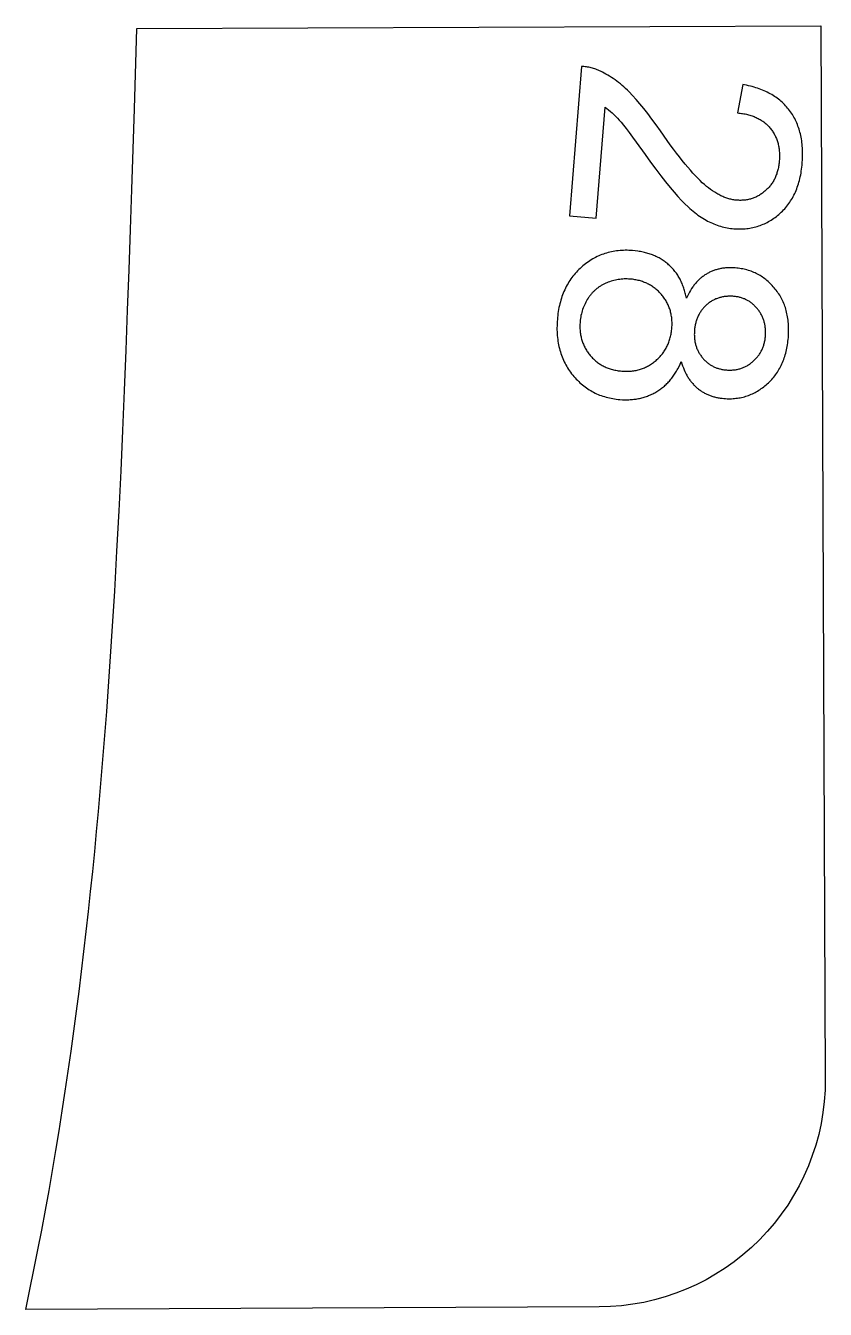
# Model space of a CAD drawing. Extents: x -16189 to 5251, y 3521 to 4024.
# Drawn here: x -4254.9 to -4078.8, y 3732.3 to 4015.1 of the extents above; entities that cross this region are included whole.
import ezdxf

# ---------------------------------------------------------------- set-up
doc = ezdxf.new("R2010")
doc.units = 0
doc.layers.add('LAYER_03', color=7, linetype='CONTINUOUS')

msp = doc.modelspace()

# ---------------------------------------------------------------- linework, layer by layer
at = {"layer": 'LAYER_03'}
for p, q in [((-4127.15, 3958.36), (-4127.31, 3958.29)), ((-4126.99, 3958.43), (-4127.15, 3958.36)), ((-4126.68, 3958.55), (-4126.99, 3958.43)), ((-4126.36, 3958.67), (-4126.68, 3958.55)), ((-4126.04, 3958.77), (-4126.36, 3958.67)), ((-4125.72, 3958.87), (-4126.04, 3958.77)), ((-4125.4, 3958.96), (-4125.72, 3958.87)), ((-4125.08, 3959.03), (-4125.4, 3958.96)), ((-4124.75, 3959.1), (-4125.08, 3959.03)), ((-4124.43, 3959.16), (-4124.75, 3959.1)), ((-4124.11, 3959.2), (-4124.43, 3959.16)), ((-4123.79, 3959.24), (-4124.11, 3959.2)), ((-4123.46, 3959.27), (-4123.79, 3959.24)), ((-4123.14, 3959.29), (-4123.46, 3959.27)), ((-4122.81, 3959.3), (-4123.14, 3959.29)), ((-4122.49, 3959.29), (-4122.81, 3959.3)), ((-4122.16, 3959.28), (-4122.49, 3959.29)), ((-4121.83, 3959.26), (-4122.16, 3959.28)), ((-4121.57, 3959.24), (-4121.83, 3959.26)), ((-4121.3, 3959.21), (-4121.57, 3959.24)), ((-4121.04, 3959.17), (-4121.3, 3959.21)), ((-4120.79, 3959.13), (-4121.04, 3959.17)), ((-4120.54, 3959.09), (-4120.79, 3959.13)), ((-4120.29, 3959.04), (-4120.54, 3959.09)), ((-4120.04, 3958.98), (-4120.29, 3959.04)), ((-4119.8, 3958.92), (-4120.04, 3958.98)), ((-4119.56, 3958.85), (-4119.8, 3958.92)), ((-4119.32, 3958.78), (-4119.56, 3958.85)), ((-4119.09, 3958.7), (-4119.32, 3958.78)), ((-4118.85, 3958.62), (-4119.09, 3958.7)), ((-4118.63, 3958.53), (-4118.85, 3958.62)), ((-4118.4, 3958.44), (-4118.63, 3958.53)), ((-4118.18, 3958.34), (-4118.4, 3958.44)), ((-4117.97, 3958.24), (-4118.18, 3958.34)), ((-4130.68, 3955.61), (-4130.78, 3955.47)), ((-4130.57, 3955.74), (-4130.68, 3955.61)), ((-4130.47, 3955.87), (-4130.57, 3955.74)), ((-4130.36, 3956), (-4130.47, 3955.87)), ((-4130.25, 3956.13), (-4130.36, 3956)), ((-4130.13, 3956.26), (-4130.25, 3956.13)), ((-4130.02, 3956.38), (-4130.13, 3956.26)), ((-4129.9, 3956.5), (-4130.02, 3956.38)), ((-4129.78, 3956.61), (-4129.9, 3956.5)), ((-4129.66, 3956.73), (-4129.78, 3956.61)), ((-4129.54, 3956.84), (-4129.66, 3956.73)), ((-4129.41, 3956.95), (-4129.54, 3956.84)), ((-4129.29, 3957.06), (-4129.41, 3956.95)), ((-4129.16, 3957.16), (-4129.29, 3957.06)), ((-4129.03, 3957.26), (-4129.16, 3957.16)), ((-4128.9, 3957.36), (-4129.03, 3957.26)), ((-4128.76, 3957.46), (-4128.9, 3957.36)), ((-4128.63, 3957.55), (-4128.76, 3957.46)), ((-4128.49, 3957.65), (-4128.63, 3957.55)), ((-4128.35, 3957.74), (-4128.49, 3957.65)), ((-4128.2, 3957.82), (-4128.35, 3957.74)), ((-4128.06, 3957.91), (-4128.2, 3957.82)), ((-4127.91, 3957.99), (-4128.06, 3957.91)), ((-4127.77, 3958.07), (-4127.91, 3957.99)), ((-4127.61, 3958.14), (-4127.77, 3958.07)), ((-4127.46, 3958.22), (-4127.61, 3958.14)), ((-4127.31, 3958.29), (-4127.46, 3958.22)), ((-4117.75, 3958.13), (-4117.97, 3958.24)), ((-4117.54, 3958.01), (-4117.75, 3958.13)), ((-4117.33, 3957.89), (-4117.54, 3958.01)), ((-4117.13, 3957.77), (-4117.33, 3957.89)), ((-4116.93, 3957.64), (-4117.13, 3957.77)), ((-4116.73, 3957.5), (-4116.93, 3957.64)), ((-4116.53, 3957.36), (-4116.73, 3957.5)), ((-4116.34, 3957.22), (-4116.53, 3957.36)), ((-4116.15, 3957.06), (-4116.34, 3957.22)), ((-4115.97, 3956.91), (-4116.15, 3957.06)), ((-4115.79, 3956.75), (-4115.97, 3956.91)), ((-4115.61, 3956.58), (-4115.79, 3956.75)), ((-4115.43, 3956.4), (-4115.61, 3956.58)), ((-4115.26, 3956.23), (-4115.43, 3956.4)), ((-4115.09, 3956.04), (-4115.26, 3956.23)), ((-4114.92, 3955.85), (-4115.09, 3956.04)), ((-4114.76, 3955.66), (-4114.92, 3955.85)), ((-4114.61, 3955.47), (-4114.76, 3955.66)), ((-4132.17, 3952.9), (-4132.29, 3952.58)), ((-4132.05, 3953.22), (-4132.17, 3952.9)), ((-4131.91, 3953.53), (-4132.05, 3953.22)), ((-4131.76, 3953.84), (-4131.91, 3953.53)), ((-4131.61, 3954.15), (-4131.76, 3953.84)), ((-4131.44, 3954.45), (-4131.61, 3954.15)), ((-4131.26, 3954.75), (-4131.44, 3954.45)), ((-4131.08, 3955.04), (-4131.26, 3954.75)), ((-4130.98, 3955.19), (-4131.08, 3955.04)), ((-4130.88, 3955.33), (-4130.98, 3955.19)), ((-4130.78, 3955.47), (-4130.88, 3955.33)), ((-4114.46, 3955.27), (-4114.61, 3955.47)), ((-4114.31, 3955.07), (-4114.46, 3955.27)), ((-4114.18, 3954.87), (-4114.31, 3955.07)), ((-4114.04, 3954.66), (-4114.18, 3954.87)), ((-4113.92, 3954.45), (-4114.04, 3954.66)), ((-4113.8, 3954.24), (-4113.92, 3954.45)), ((-4113.68, 3954.03), (-4113.8, 3954.24)), ((-4113.57, 3953.82), (-4113.68, 3954.03)), ((-4113.47, 3953.6), (-4113.57, 3953.82)), ((-4113.37, 3953.38), (-4113.47, 3953.6)), ((-4113.28, 3953.16), (-4113.37, 3953.38)), ((-4113.2, 3952.93), (-4113.28, 3953.16)), ((-4113.12, 3952.71), (-4113.2, 3952.93)), ((-4113.04, 3952.48), (-4113.12, 3952.71)), ((-4105.78, 3952.8), (-4105.91, 3952.65)), ((-4105.65, 3952.94), (-4105.78, 3952.8)), ((-4105.52, 3953.09), (-4105.65, 3952.94)), ((-4105.38, 3953.23), (-4105.52, 3953.09)), ((-4105.24, 3953.37), (-4105.38, 3953.23)), ((-4105.1, 3953.5), (-4105.24, 3953.37)), ((-4104.95, 3953.64), (-4105.1, 3953.5)), ((-4104.79, 3953.77), (-4104.95, 3953.64)), ((-4104.64, 3953.89), (-4104.79, 3953.77)), ((-4104.48, 3954.01), (-4104.64, 3953.89)), ((-4104.32, 3954.12), (-4104.48, 3954.01)), ((-4104.16, 3954.23), (-4104.32, 3954.12)), ((-4104, 3954.34), (-4104.16, 3954.23)), ((-4103.83, 3954.44), (-4104, 3954.34)), ((-4103.67, 3954.54), (-4103.83, 3954.44)), ((-4103.5, 3954.63), (-4103.67, 3954.54)), ((-4103.32, 3954.72), (-4103.5, 3954.63)), ((-4103.15, 3954.8), (-4103.32, 3954.72)), ((-4102.97, 3954.88), (-4103.15, 3954.8)), ((-4102.79, 3954.95), (-4102.97, 3954.88)), ((-4102.61, 3955.02), (-4102.79, 3954.95)), ((-4102.43, 3955.08), (-4102.61, 3955.02)), ((-4102.25, 3955.14), (-4102.43, 3955.08)), ((-4102.06, 3955.19), (-4102.25, 3955.14)), ((-4101.87, 3955.24), (-4102.06, 3955.19)), ((-4101.68, 3955.29), (-4101.87, 3955.24)), ((-4101.48, 3955.33), (-4101.68, 3955.29)), ((-4101.29, 3955.37), (-4101.48, 3955.33)), ((-4101.09, 3955.4), (-4101.29, 3955.37)), ((-4100.89, 3955.42), (-4101.09, 3955.4)), ((-4100.69, 3955.44), (-4100.89, 3955.42)), ((-4100.48, 3955.46), (-4100.69, 3955.44)), ((-4100.28, 3955.47), (-4100.48, 3955.46)), ((-4100.07, 3955.48), (-4100.28, 3955.47)), ((-4099.86, 3955.49), (-4100.07, 3955.48)), ((-4099.64, 3955.48), (-4099.86, 3955.49)), ((-4099.43, 3955.48), (-4099.64, 3955.48)), ((-4099.21, 3955.47), (-4099.43, 3955.48)), ((-4098.99, 3955.45), (-4099.21, 3955.47)), ((-4098.8, 3955.43), (-4098.99, 3955.45)), ((-4098.6, 3955.41), (-4098.8, 3955.43)), ((-4098.41, 3955.39), (-4098.6, 3955.41)), ((-4098.22, 3955.35), (-4098.41, 3955.39)), ((-4098.04, 3955.32), (-4098.22, 3955.35)), ((-4097.85, 3955.28), (-4098.04, 3955.32)), ((-4097.67, 3955.24), (-4097.85, 3955.28)), ((-4097.49, 3955.19), (-4097.67, 3955.24)), ((-4097.32, 3955.13), (-4097.49, 3955.19)), ((-4097.14, 3955.08), (-4097.32, 3955.13)), ((-4096.97, 3955.02), (-4097.14, 3955.08)), ((-4096.8, 3954.95), (-4096.97, 3955.02)), ((-4096.63, 3954.88), (-4096.8, 3954.95)), ((-4096.46, 3954.8), (-4096.63, 3954.88)), ((-4096.29, 3954.73), (-4096.46, 3954.8)), ((-4096.13, 3954.64), (-4096.29, 3954.73)), ((-4095.97, 3954.55), (-4096.13, 3954.64)), ((-4095.81, 3954.46), (-4095.97, 3954.55)), ((-4095.65, 3954.37), (-4095.81, 3954.46)), ((-4095.5, 3954.26), (-4095.65, 3954.37)), ((-4095.35, 3954.16), (-4095.5, 3954.26)), ((-4095.2, 3954.05), (-4095.35, 3954.16)), ((-4095.05, 3953.94), (-4095.2, 3954.05)), ((-4094.9, 3953.82), (-4095.05, 3953.94)), ((-4094.76, 3953.69), (-4094.9, 3953.82)), ((-4094.62, 3953.57), (-4094.76, 3953.69)), ((-4094.48, 3953.44), (-4094.62, 3953.57)), ((-4094.34, 3953.3), (-4094.48, 3953.44)), ((-4094.2, 3953.16), (-4094.34, 3953.3)), ((-4094.07, 3953.02), (-4094.2, 3953.16)), ((-4093.94, 3952.87), (-4094.07, 3953.02)), ((-4093.81, 3952.71), (-4093.94, 3952.87)), ((-4093.68, 3952.56), (-4093.81, 3952.71)), ((-4132.84, 3949.88), (-4132.86, 3949.61)), ((-4132.81, 3950.23), (-4132.84, 3949.88)), ((-4132.76, 3950.58), (-4132.81, 3950.23)), ((-4132.71, 3950.92), (-4132.76, 3950.58)), ((-4132.65, 3951.26), (-4132.71, 3950.92)), ((-4132.57, 3951.6), (-4132.65, 3951.26)), ((-4132.49, 3951.93), (-4132.57, 3951.6)), ((-4132.39, 3952.26), (-4132.49, 3951.93)), ((-4132.29, 3952.58), (-4132.39, 3952.26)), ((-4112.97, 3952.24), (-4113.04, 3952.48)), ((-4112.91, 3952.01), (-4112.97, 3952.24)), ((-4112.85, 3951.77), (-4112.91, 3952.01)), ((-4112.8, 3951.53), (-4112.85, 3951.77)), ((-4112.76, 3951.29), (-4112.8, 3951.53)), ((-4112.72, 3951.05), (-4112.76, 3951.29)), ((-4112.68, 3950.8), (-4112.72, 3951.05)), ((-4112.66, 3950.55), (-4112.68, 3950.8)), ((-4112.63, 3950.3), (-4112.66, 3950.55)), ((-4112.62, 3950.05), (-4112.63, 3950.3)), ((-4112.61, 3949.79), (-4112.62, 3950.05)), ((-4107.27, 3950.03), (-4107.33, 3949.83)), ((-4107.21, 3950.22), (-4107.27, 3950.03)), ((-4107.14, 3950.42), (-4107.21, 3950.22)), ((-4107.07, 3950.6), (-4107.14, 3950.42)), ((-4107, 3950.79), (-4107.07, 3950.6)), ((-4106.92, 3950.98), (-4107, 3950.79)), ((-4106.84, 3951.16), (-4106.92, 3950.98)), ((-4106.75, 3951.33), (-4106.84, 3951.16)), ((-4106.66, 3951.51), (-4106.75, 3951.33)), ((-4106.56, 3951.68), (-4106.66, 3951.51)), ((-4106.47, 3951.85), (-4106.56, 3951.68)), ((-4106.36, 3952.01), (-4106.47, 3951.85)), ((-4106.25, 3952.18), (-4106.36, 3952.01)), ((-4106.14, 3952.34), (-4106.25, 3952.18)), ((-4106.03, 3952.49), (-4106.14, 3952.34)), ((-4105.91, 3952.65), (-4106.03, 3952.49)), ((-4093.56, 3952.4), (-4093.68, 3952.56)), ((-4093.44, 3952.24), (-4093.56, 3952.4)), ((-4093.33, 3952.07), (-4093.44, 3952.24)), ((-4093.22, 3951.91), (-4093.33, 3952.07)), ((-4093.12, 3951.74), (-4093.22, 3951.91)), ((-4093.02, 3951.58), (-4093.12, 3951.74)), ((-4092.92, 3951.4), (-4093.02, 3951.58)), ((-4092.83, 3951.23), (-4092.92, 3951.4)), ((-4092.75, 3951.06), (-4092.83, 3951.23)), ((-4092.67, 3950.88), (-4092.75, 3951.06)), ((-4092.59, 3950.7), (-4092.67, 3950.88)), ((-4092.52, 3950.52), (-4092.59, 3950.7)), ((-4092.45, 3950.34), (-4092.52, 3950.52)), ((-4092.39, 3950.16), (-4092.45, 3950.34)), ((-4092.33, 3949.97), (-4092.39, 3950.16)), ((-4092.28, 3949.78), (-4092.33, 3949.97)), ((-4132.87, 3949.34), (-4132.88, 3949.07)), ((-4132.88, 3949.07), (-4132.88, 3948.81)), ((-4132.88, 3948.81), (-4132.88, 3948.55)), ((-4132.88, 3948.55), (-4132.87, 3948.29)), ((-4132.86, 3949.61), (-4132.87, 3949.34)), ((-4132.87, 3948.29), (-4132.85, 3948.03)), ((-4132.85, 3948.03), (-4132.83, 3947.77)), ((-4132.83, 3947.77), (-4132.8, 3947.52)), ((-4132.8, 3947.52), (-4132.77, 3947.27)), ((-4132.77, 3947.27), (-4132.73, 3947.02)), ((-4112.87, 3946.88), (-4112.82, 3947.14)), ((-4112.82, 3947.14), (-4112.77, 3947.4)), ((-4112.77, 3947.4), (-4112.73, 3947.66)), ((-4112.73, 3947.66), (-4112.7, 3947.93)), ((-4112.7, 3947.93), (-4112.67, 3948.2)), ((-4112.67, 3948.2), (-4112.64, 3948.47)), ((-4112.64, 3948.47), (-4112.62, 3948.74)), ((-4112.62, 3948.74), (-4112.61, 3949.01)), ((-4112.6, 3949.53), (-4112.61, 3949.79)), ((-4112.61, 3949.01), (-4112.6, 3949.27)), ((-4112.6, 3949.27), (-4112.6, 3949.53)), ((-4107.69, 3947.25), (-4107.7, 3947.04)), ((-4107.7, 3947.04), (-4107.69, 3946.83)), ((-4107.68, 3947.69), (-4107.69, 3947.47)), ((-4107.69, 3947.47), (-4107.69, 3947.25)), ((-4107.66, 3947.91), (-4107.68, 3947.69)), ((-4107.64, 3948.13), (-4107.66, 3947.91)), ((-4107.62, 3948.35), (-4107.64, 3948.13)), ((-4107.59, 3948.57), (-4107.62, 3948.35)), ((-4107.56, 3948.79), (-4107.59, 3948.57)), ((-4107.52, 3949), (-4107.56, 3948.79)), ((-4107.48, 3949.21), (-4107.52, 3949)), ((-4107.43, 3949.42), (-4107.48, 3949.21)), ((-4107.38, 3949.63), (-4107.43, 3949.42)), ((-4107.33, 3949.83), (-4107.38, 3949.63)), ((-4092.23, 3949.59), (-4092.28, 3949.78)), ((-4092.19, 3949.4), (-4092.23, 3949.59)), ((-4092.15, 3949.21), (-4092.19, 3949.4)), ((-4092.11, 3949.01), (-4092.15, 3949.21)), ((-4092.08, 3948.81), (-4092.11, 3949.01)), ((-4092.06, 3948.61), (-4092.08, 3948.81)), ((-4092.03, 3948.41), (-4092.06, 3948.61)), ((-4092.02, 3948.21), (-4092.03, 3948.41)), ((-4092.01, 3948), (-4092.02, 3948.21)), ((-4092, 3947.79), (-4092.01, 3948)), ((-4092.01, 3946.94), (-4092, 3947.16)), ((-4091.99, 3947.58), (-4092, 3947.79)), ((-4092, 3947.37), (-4091.99, 3947.58)), ((-4092, 3947.16), (-4092, 3947.37)), ((-4132.73, 3947.02), (-4132.69, 3946.78)), ((-4132.69, 3946.78), (-4132.64, 3946.54)), ((-4132.64, 3946.54), (-4132.58, 3946.3)), ((-4132.58, 3946.3), (-4132.52, 3946.06)), ((-4132.52, 3946.06), (-4132.45, 3945.83)), ((-4132.45, 3945.83), (-4132.38, 3945.59)), ((-4132.38, 3945.59), (-4132.3, 3945.37)), ((-4132.3, 3945.37), (-4132.22, 3945.14)), ((-4132.22, 3945.14), (-4132.13, 3944.91)), ((-4132.13, 3944.91), (-4132.03, 3944.69)), ((-4132.03, 3944.69), (-4131.93, 3944.47)), ((-4131.93, 3944.47), (-4131.82, 3944.26)), ((-4131.82, 3944.26), (-4131.71, 3944.04)), ((-4113.92, 3944.05), (-4113.8, 3944.26)), ((-4113.8, 3944.26), (-4113.69, 3944.48)), ((-4113.69, 3944.48), (-4113.58, 3944.71)), ((-4113.58, 3944.71), (-4113.48, 3944.94)), ((-4113.48, 3944.94), (-4113.39, 3945.17)), ((-4113.39, 3945.17), (-4113.3, 3945.4)), ((-4113.3, 3945.4), (-4113.21, 3945.64)), ((-4113.21, 3945.64), (-4113.13, 3945.88)), ((-4113.13, 3945.88), (-4113.06, 3946.12)), ((-4113.06, 3946.12), (-4112.99, 3946.37)), ((-4112.99, 3946.37), (-4112.93, 3946.62)), ((-4112.93, 3946.62), (-4112.87, 3946.88)), ((-4107.69, 3946.83), (-4107.69, 3946.62)), ((-4107.69, 3946.62), (-4107.67, 3946.41)), ((-4107.67, 3946.41), (-4107.66, 3946.21)), ((-4107.66, 3946.21), (-4107.64, 3946)), ((-4107.64, 3946), (-4107.61, 3945.8)), ((-4107.61, 3945.8), (-4107.58, 3945.61)), ((-4107.58, 3945.61), (-4107.55, 3945.41)), ((-4107.55, 3945.41), (-4107.51, 3945.22)), ((-4107.51, 3945.22), (-4107.46, 3945.02)), ((-4107.46, 3945.02), (-4107.42, 3944.83)), ((-4107.42, 3944.83), (-4107.36, 3944.65)), ((-4107.36, 3944.65), (-4107.31, 3944.46)), ((-4107.31, 3944.46), (-4107.24, 3944.28)), ((-4107.24, 3944.28), (-4107.18, 3944.1)), ((-4092.62, 3944.13), (-4092.55, 3944.31)), ((-4092.55, 3944.31), (-4092.48, 3944.5)), ((-4092.48, 3944.5), (-4092.42, 3944.69)), ((-4092.42, 3944.69), (-4092.36, 3944.88)), ((-4092.36, 3944.88), (-4092.3, 3945.07)), ((-4092.3, 3945.07), (-4092.25, 3945.27)), ((-4092.25, 3945.27), (-4092.21, 3945.47)), ((-4092.21, 3945.47), (-4092.17, 3945.67)), ((-4092.17, 3945.67), (-4092.13, 3945.88)), ((-4092.13, 3945.88), (-4092.1, 3946.09)), ((-4092.1, 3946.09), (-4092.07, 3946.3)), ((-4092.07, 3946.3), (-4092.05, 3946.51)), ((-4092.05, 3946.51), (-4092.03, 3946.72)), ((-4092.03, 3946.72), (-4092.01, 3946.94)), ((-4131.71, 3944.04), (-4131.59, 3943.83)), ((-4131.59, 3943.83), (-4131.47, 3943.62)), ((-4131.47, 3943.62), (-4131.34, 3943.42)), ((-4131.34, 3943.42), (-4131.2, 3943.21)), ((-4131.2, 3943.21), (-4131.06, 3943.01)), ((-4131.06, 3943.01), (-4130.91, 3942.81)), ((-4130.91, 3942.81), (-4130.76, 3942.62)), ((-4130.76, 3942.62), (-4130.6, 3942.42)), ((-4130.6, 3942.42), (-4130.43, 3942.23)), ((-4130.43, 3942.23), (-4130.27, 3942.05)), ((-4130.27, 3942.05), (-4130.1, 3941.87)), ((-4130.1, 3941.87), (-4129.92, 3941.69)), ((-4129.92, 3941.69), (-4129.75, 3941.53)), ((-4129.75, 3941.53), (-4129.56, 3941.36)), ((-4116.12, 3941.35), (-4115.93, 3941.52)), ((-4115.93, 3941.52), (-4115.74, 3941.69)), ((-4115.74, 3941.69), (-4115.56, 3941.87)), ((-4115.56, 3941.87), (-4115.38, 3942.05)), ((-4115.38, 3942.05), (-4115.21, 3942.24)), ((-4115.21, 3942.24), (-4115.04, 3942.42)), ((-4115.04, 3942.42), (-4114.88, 3942.62)), ((-4114.88, 3942.62), (-4114.73, 3942.81)), ((-4114.73, 3942.81), (-4114.58, 3943.01)), ((-4114.58, 3943.01), (-4114.44, 3943.21)), ((-4114.44, 3943.21), (-4114.3, 3943.41)), ((-4114.3, 3943.41), (-4114.17, 3943.62)), ((-4114.17, 3943.62), (-4114.04, 3943.83)), ((-4114.04, 3943.83), (-4113.92, 3944.05)), ((-4107.18, 3944.1), (-4107.11, 3943.92)), ((-4107.11, 3943.92), (-4107.03, 3943.74)), ((-4107.03, 3943.74), (-4106.95, 3943.56)), ((-4106.95, 3943.56), (-4106.87, 3943.39)), ((-4106.87, 3943.39), (-4106.78, 3943.22)), ((-4106.78, 3943.22), (-4106.68, 3943.05)), ((-4106.68, 3943.05), (-4106.58, 3942.89)), ((-4106.58, 3942.89), (-4106.48, 3942.72)), ((-4106.48, 3942.72), (-4106.37, 3942.56)), ((-4106.37, 3942.56), (-4106.26, 3942.4)), ((-4106.26, 3942.4), (-4106.15, 3942.24)), ((-4106.15, 3942.24), (-4106.03, 3942.09)), ((-4106.03, 3942.09), (-4105.9, 3941.93)), ((-4105.9, 3941.93), (-4105.77, 3941.78)), ((-4105.77, 3941.78), (-4105.64, 3941.64)), ((-4105.64, 3941.64), (-4105.51, 3941.5)), ((-4105.51, 3941.5), (-4105.37, 3941.36)), ((-4094.63, 3941.25), (-4094.48, 3941.39)), ((-4094.48, 3941.39), (-4094.34, 3941.53)), ((-4094.34, 3941.53), (-4094.2, 3941.67)), ((-4094.2, 3941.67), (-4094.06, 3941.82)), ((-4094.06, 3941.82), (-4093.93, 3941.96)), ((-4093.93, 3941.96), (-4093.81, 3942.12)), ((-4093.81, 3942.12), (-4093.68, 3942.27)), ((-4093.68, 3942.27), (-4093.56, 3942.42)), ((-4093.56, 3942.42), (-4093.45, 3942.58)), ((-4093.45, 3942.58), (-4093.34, 3942.74)), ((-4093.34, 3942.74), (-4093.23, 3942.91)), ((-4093.23, 3942.91), (-4093.13, 3943.07)), ((-4093.13, 3943.07), (-4093.04, 3943.24)), ((-4093.04, 3943.24), (-4092.94, 3943.41)), ((-4092.94, 3943.41), (-4092.86, 3943.59)), ((-4092.86, 3943.59), (-4092.77, 3943.77)), ((-4092.77, 3943.77), (-4092.69, 3943.94)), ((-4092.69, 3943.94), (-4092.62, 3944.13)), ((-4129.56, 3941.36), (-4129.38, 3941.2)), ((-4129.38, 3941.2), (-4129.19, 3941.05)), ((-4129.19, 3941.05), (-4129, 3940.91)), ((-4129, 3940.91), (-4128.81, 3940.76)), ((-4128.81, 3940.76), (-4128.61, 3940.63)), ((-4128.61, 3940.63), (-4128.41, 3940.5)), ((-4128.41, 3940.5), (-4128.2, 3940.37)), ((-4128.2, 3940.37), (-4127.99, 3940.25)), ((-4127.99, 3940.25), (-4127.78, 3940.13)), ((-4127.78, 3940.13), (-4127.57, 3940.03)), ((-4127.57, 3940.03), (-4127.35, 3939.92)), ((-4127.35, 3939.92), (-4127.13, 3939.82)), ((-4127.13, 3939.82), (-4126.9, 3939.73)), ((-4126.9, 3939.73), (-4126.67, 3939.64)), ((-4126.67, 3939.64), (-4126.44, 3939.56)), ((-4126.44, 3939.56), (-4126.2, 3939.48)), ((-4126.2, 3939.48), (-4125.97, 3939.41)), ((-4125.97, 3939.41), (-4125.72, 3939.34)), ((-4125.72, 3939.34), (-4125.48, 3939.28)), ((-4125.48, 3939.28), (-4125.23, 3939.22)), ((-4125.23, 3939.22), (-4124.97, 3939.17)), ((-4124.97, 3939.17), (-4124.72, 3939.12)), ((-4124.72, 3939.12), (-4124.46, 3939.08)), ((-4124.46, 3939.08), (-4124.19, 3939.05)), ((-4124.19, 3939.05), (-4123.93, 3939.02)), ((-4123.93, 3939.02), (-4123.66, 3938.99)), ((-4123.66, 3938.99), (-4123.38, 3938.98)), ((-4123.38, 3938.98), (-4123.11, 3938.96)), ((-4123.11, 3938.96), (-4122.84, 3938.96)), ((-4122.84, 3938.96), (-4122.57, 3938.95)), ((-4122.57, 3938.95), (-4122.31, 3938.96)), ((-4122.31, 3938.96), (-4122.05, 3938.97)), ((-4122.05, 3938.97), (-4121.79, 3938.99)), ((-4121.79, 3938.99), (-4121.53, 3939.01)), ((-4121.53, 3939.01), (-4121.28, 3939.04)), ((-4121.28, 3939.04), (-4121.02, 3939.07)), ((-4121.02, 3939.07), (-4120.77, 3939.11)), ((-4120.77, 3939.11), (-4120.53, 3939.16)), ((-4120.53, 3939.16), (-4120.28, 3939.21)), ((-4120.28, 3939.21), (-4120.04, 3939.27)), ((-4120.04, 3939.27), (-4119.8, 3939.34)), ((-4119.8, 3939.34), (-4119.56, 3939.41)), ((-4119.56, 3939.41), (-4119.33, 3939.48)), ((-4119.33, 3939.48), (-4119.1, 3939.57)), ((-4119.1, 3939.57), (-4118.87, 3939.65)), ((-4118.87, 3939.65), (-4118.64, 3939.75)), ((-4118.64, 3939.75), (-4118.42, 3939.85)), ((-4118.42, 3939.85), (-4118.2, 3939.96)), ((-4118.2, 3939.96), (-4117.98, 3940.07)), ((-4117.98, 3940.07), (-4117.76, 3940.19)), ((-4117.76, 3940.19), (-4117.55, 3940.31)), ((-4117.55, 3940.31), (-4117.34, 3940.44)), ((-4117.34, 3940.44), (-4117.13, 3940.58)), ((-4117.13, 3940.58), (-4116.92, 3940.72)), ((-4116.92, 3940.72), (-4116.72, 3940.87)), ((-4116.72, 3940.87), (-4116.51, 3941.02)), ((-4116.51, 3941.02), (-4116.31, 3941.18)), ((-4116.31, 3941.18), (-4116.12, 3941.35)), ((-4105.37, 3941.36), (-4105.23, 3941.23)), ((-4105.23, 3941.23), (-4105.09, 3941.1)), ((-4105.09, 3941.1), (-4104.95, 3940.97)), ((-4104.95, 3940.97), (-4104.8, 3940.85)), ((-4104.8, 3940.85), (-4104.66, 3940.74)), ((-4104.66, 3940.74), (-4104.51, 3940.62)), ((-4104.51, 3940.62), (-4104.35, 3940.52)), ((-4104.35, 3940.52), (-4104.2, 3940.41)), ((-4104.2, 3940.41), (-4104.04, 3940.31)), ((-4104.04, 3940.31), (-4103.88, 3940.22)), ((-4103.88, 3940.22), (-4103.72, 3940.13)), ((-4103.72, 3940.13), (-4103.56, 3940.04)), ((-4103.56, 3940.04), (-4103.39, 3939.96)), ((-4103.39, 3939.96), (-4103.23, 3939.88)), ((-4103.23, 3939.88), (-4103.05, 3939.81)), ((-4103.05, 3939.81), (-4102.88, 3939.74)), ((-4102.88, 3939.74), (-4102.71, 3939.67)), ((-4102.71, 3939.67), (-4102.53, 3939.61)), ((-4102.53, 3939.61), (-4102.35, 3939.56)), ((-4102.35, 3939.56), (-4102.17, 3939.5)), ((-4102.17, 3939.5), (-4101.98, 3939.46)), ((-4101.98, 3939.46), (-4101.8, 3939.41)), ((-4101.8, 3939.41), (-4101.61, 3939.37)), ((-4101.61, 3939.37), (-4101.42, 3939.34)), ((-4101.42, 3939.34), (-4101.22, 3939.31)), ((-4101.22, 3939.31), (-4101.03, 3939.28)), ((-4101.03, 3939.28), (-4100.83, 3939.26)), ((-4100.83, 3939.26), (-4100.63, 3939.24)), ((-4100.63, 3939.24), (-4100.42, 3939.22)), ((-4100.42, 3939.22), (-4100.21, 3939.22)), ((-4100.21, 3939.22), (-4100, 3939.21)), ((-4100, 3939.21), (-4099.8, 3939.21)), ((-4099.8, 3939.21), (-4099.6, 3939.21)), ((-4099.6, 3939.21), (-4099.4, 3939.22)), ((-4099.4, 3939.22), (-4099.2, 3939.24)), ((-4099.2, 3939.24), (-4099, 3939.26)), ((-4099, 3939.26), (-4098.81, 3939.28)), ((-4098.81, 3939.28), (-4098.61, 3939.31)), ((-4098.61, 3939.31), (-4098.42, 3939.34)), ((-4098.42, 3939.34), (-4098.23, 3939.38)), ((-4098.23, 3939.38), (-4098.04, 3939.42)), ((-4098.04, 3939.42), (-4097.85, 3939.47)), ((-4097.85, 3939.47), (-4097.67, 3939.52)), ((-4097.67, 3939.52), (-4097.48, 3939.57)), ((-4097.48, 3939.57), (-4097.3, 3939.63)), ((-4097.3, 3939.63), (-4097.12, 3939.7)), ((-4097.12, 3939.7), (-4096.94, 3939.77)), ((-4096.94, 3939.77), (-4096.77, 3939.85)), ((-4096.77, 3939.85), (-4096.59, 3939.93)), ((-4096.59, 3939.93), (-4096.42, 3940.01)), ((-4096.42, 3940.01), (-4096.25, 3940.1)), ((-4096.25, 3940.1), (-4096.08, 3940.19)), ((-4096.08, 3940.19), (-4095.91, 3940.29)), ((-4095.91, 3940.29), (-4095.75, 3940.4)), ((-4095.75, 3940.4), (-4095.58, 3940.5)), ((-4095.58, 3940.5), (-4095.42, 3940.62)), ((-4095.42, 3940.62), (-4095.26, 3940.73)), ((-4095.26, 3940.73), (-4095.1, 3940.86)), ((-4095.1, 3940.86), (-4094.94, 3940.98)), ((-4094.94, 3940.98), (-4094.78, 3941.11)), ((-4094.78, 3941.11), (-4094.63, 3941.25))]:
    msp.add_line(p, q, dxfattribs=at)
msp.add_lwpolyline([(-4128.64, 3732.87), (-4254.94, 3732.34), (-4254.02, 3736.7), (-4253.12, 3741.07), (-4252.25, 3745.43), (-4251.41, 3749.8), (-4250.59, 3754.17), (-4249.8, 3758.54), (-4249.04, 3762.91), (-4248.29, 3767.29), (-4247.58, 3771.67), (-4246.88, 3776.05), (-4246.21, 3780.43), (-4245.56, 3784.82), (-4244.93, 3789.2), (-4244.32, 3793.59), (-4243.74, 3797.98), (-4243.17, 3802.37), (-4242.63, 3806.77), (-4242.1, 3811.16), (-4241.59, 3815.56), (-4241.1, 3819.96), (-4240.63, 3824.36), (-4240.18, 3828.76), (-4239.74, 3833.16), (-4239.32, 3837.57), (-4238.91, 3841.97), (-4238.52, 3846.38), (-4238.14, 3850.79), (-4237.78, 3855.2), (-4237.43, 3859.61), (-4237.1, 3864.02), (-4236.78, 3868.44), (-4236.47, 3872.85), (-4236.17, 3877.26), (-4235.88, 3881.68), (-4235.6, 3886.1), (-4235.34, 3890.52), (-4234.84, 3899.36), (-4234.37, 3908.2), (-4233.94, 3917.04), (-4233.54, 3925.89), (-4233.16, 3934.74), (-4232.81, 3943.59), (-4232.48, 3952.45), (-4232.15, 3961.3), (-4231.85, 3970.16), (-4231.55, 3979.01), (-4230.98, 3996.73), (-4230.44, 4014.45), (-4079.82, 4015.08), (-4078.85, 3783.08, -0.414214)], format="xyb", close=True, dxfattribs=at)
for points in [[(-4132.55, 4006.11), (-4135.18, 3973.18), (-4129.31, 3972.71), (-4127.35, 3997.14), (-4126.96, 3996.85), (-4126.57, 3996.53), (-4126.17, 3996.2), (-4125.78, 3995.85), (-4125.4, 3995.49), (-4125.01, 3995.11), (-4124.63, 3994.71), (-4124.25, 3994.3), (-4124.05, 3994.07), (-4123.82, 3993.81), (-4123.32, 3993.19), (-4122.73, 3992.44), (-4122.06, 3991.56), (-4121.31, 3990.55), (-4120.47, 3989.4), (-4118.54, 3986.73), (-4117.31, 3985.03), (-4116.15, 3983.46), (-4115.05, 3982.01), (-4114.02, 3980.68), (-4113.05, 3979.47), (-4112.14, 3978.39), (-4111.31, 3977.43), (-4110.53, 3976.6), (-4109.79, 3975.85), (-4109.06, 3975.16), (-4108.69, 3974.83), (-4108.33, 3974.51), (-4107.97, 3974.21), (-4107.61, 3973.92), (-4107.25, 3973.64), (-4106.89, 3973.37), (-4106.54, 3973.12), (-4106.18, 3972.88), (-4105.83, 3972.66), (-4105.47, 3972.44), (-4105.12, 3972.24), (-4104.77, 3972.05), (-4104.42, 3971.88), (-4104.07, 3971.71), (-4103.72, 3971.55), (-4103.37, 3971.4), (-4103.01, 3971.26), (-4102.65, 3971.13), (-4102.29, 3971.01), (-4101.93, 3970.9), (-4101.57, 3970.8), (-4101.21, 3970.71), (-4100.84, 3970.63), (-4100.48, 3970.56), (-4100.11, 3970.49), (-4099.74, 3970.44), (-4099.37, 3970.39), (-4098.99, 3970.36), (-4098.63, 3970.34), (-4098.27, 3970.32), (-4097.91, 3970.31), (-4097.55, 3970.31), (-4097.2, 3970.32), (-4096.85, 3970.34), (-4096.5, 3970.36), (-4096.15, 3970.4), (-4095.81, 3970.44), (-4095.47, 3970.49), (-4095.14, 3970.55), (-4094.81, 3970.62), (-4094.48, 3970.69), (-4094.15, 3970.78), (-4093.83, 3970.87), (-4093.51, 3970.97), (-4093.19, 3971.08), (-4092.88, 3971.2), (-4092.57, 3971.33), (-4092.26, 3971.46), (-4091.96, 3971.61), (-4091.65, 3971.76), (-4091.36, 3971.92), (-4091.06, 3972.09), (-4090.77, 3972.27), (-4090.48, 3972.46), (-4090.19, 3972.65), (-4089.91, 3972.85), (-4089.63, 3973.07), (-4089.35, 3973.29), (-4089.08, 3973.51), (-4088.81, 3973.75), (-4088.54, 3974), (-4088.28, 3974.25), (-4088.03, 3974.5), (-4087.79, 3974.77), (-4087.55, 3975.04), (-4087.32, 3975.32), (-4087.1, 3975.6), (-4086.89, 3975.89), (-4086.68, 3976.19), (-4086.48, 3976.49), (-4086.29, 3976.8), (-4086.1, 3977.11), (-4085.92, 3977.43), (-4085.75, 3977.76), (-4085.59, 3978.1), (-4085.43, 3978.44), (-4085.28, 3978.79), (-4085.14, 3979.14), (-4085.01, 3979.5), (-4084.88, 3979.87), (-4084.76, 3980.24), (-4084.65, 3980.62), (-4084.54, 3981.01), (-4084.45, 3981.4), (-4084.36, 3981.8), (-4084.27, 3982.21), (-4084.2, 3982.62), (-4084.13, 3983.04), (-4084.07, 3983.47), (-4084.01, 3983.9), (-4083.97, 3984.34), (-4083.93, 3984.78), (-4083.87, 3985.66), (-4083.85, 3986.09), (-4083.85, 3986.52), (-4083.84, 3986.94), (-4083.85, 3987.35), (-4083.86, 3987.76), (-4083.89, 3988.17), (-4083.92, 3988.57), (-4083.95, 3988.97), (-4084, 3989.36), (-4084.05, 3989.74), (-4084.11, 3990.12), (-4084.18, 3990.5), (-4084.25, 3990.87), (-4084.34, 3991.23), (-4084.43, 3991.59), (-4084.53, 3991.95), (-4084.63, 3992.3), (-4084.75, 3992.64), (-4084.87, 3992.98), (-4085, 3993.32), (-4085.13, 3993.65), (-4085.28, 3993.97), (-4085.43, 3994.29), (-4085.59, 3994.61), (-4085.76, 3994.92), (-4085.93, 3995.22), (-4086.11, 3995.52), (-4086.3, 3995.82), (-4086.5, 3996.11), (-4086.71, 3996.39), (-4086.92, 3996.67), (-4087.14, 3996.94), (-4087.37, 3997.21), (-4087.6, 3997.46), (-4087.84, 3997.72), (-4088.09, 3997.96), (-4088.35, 3998.2), (-4088.61, 3998.44), (-4088.88, 3998.66), (-4089.16, 3998.88), (-4089.44, 3999.1), (-4089.73, 3999.31), (-4090.03, 3999.51), (-4090.33, 3999.7), (-4090.65, 3999.89), (-4090.97, 4000.07), (-4091.29, 4000.25), (-4091.63, 4000.42), (-4091.97, 4000.58), (-4092.31, 4000.74), (-4092.67, 4000.88), (-4093.03, 4001.03), (-4093.4, 4001.16), (-4093.77, 4001.29), (-4094.16, 4001.42), (-4094.55, 4001.54), (-4094.95, 4001.65), (-4095.35, 4001.75), (-4095.76, 4001.85), (-4096.18, 4001.94), (-4096.61, 4002.03), (-4097.04, 4002.1), (-4098.19, 3995.87), (-4097.9, 3995.84), (-4097.61, 3995.81), (-4097.33, 3995.77), (-4097.05, 3995.73), (-4096.78, 3995.68), (-4096.51, 3995.63), (-4096.24, 3995.57), (-4095.98, 3995.51), (-4095.73, 3995.45), (-4095.48, 3995.38), (-4095.23, 3995.3), (-4094.99, 3995.22), (-4094.75, 3995.13), (-4094.52, 3995.04), (-4094.29, 3994.95), (-4094.06, 3994.85), (-4093.84, 3994.74), (-4093.63, 3994.64), (-4093.41, 3994.52), (-4093.21, 3994.4), (-4093, 3994.28), (-4092.81, 3994.15), (-4092.61, 3994.02), (-4092.42, 3993.88), (-4092.24, 3993.74), (-4092.06, 3993.59), (-4091.88, 3993.43), (-4091.71, 3993.28), (-4091.54, 3993.12), (-4091.38, 3992.95), (-4091.22, 3992.78), (-4091.06, 3992.6), (-4090.91, 3992.42), (-4090.77, 3992.24), (-4090.63, 3992.05), (-4090.5, 3991.86), (-4090.37, 3991.67), (-4090.25, 3991.47), (-4090.13, 3991.27), (-4090.02, 3991.07), (-4089.91, 3990.87), (-4089.81, 3990.66), (-4089.72, 3990.45), (-4089.63, 3990.24), (-4089.54, 3990.02), (-4089.46, 3989.8), (-4089.39, 3989.58), (-4089.32, 3989.35), (-4089.26, 3989.12), (-4089.2, 3988.89), (-4089.15, 3988.65), (-4089.1, 3988.42), (-4089.06, 3988.17), (-4089.03, 3987.93), (-4089, 3987.68), (-4088.98, 3987.43), (-4088.96, 3987.18), (-4088.94, 3986.92), (-4088.93, 3986.66), (-4088.93, 3986.4), (-4088.94, 3986.14), (-4088.94, 3985.87), (-4088.96, 3985.6), (-4088.98, 3985.32), (-4089, 3985.06), (-4089.03, 3984.81), (-4089.06, 3984.55), (-4089.1, 3984.31), (-4089.14, 3984.06), (-4089.19, 3983.82), (-4089.24, 3983.58), (-4089.29, 3983.34), (-4089.35, 3983.11), (-4089.42, 3982.88), (-4089.49, 3982.66), (-4089.56, 3982.44), (-4089.64, 3982.22), (-4089.72, 3982.01), (-4089.81, 3981.8), (-4089.9, 3981.59), (-4090, 3981.38), (-4090.1, 3981.18), (-4090.21, 3980.99), (-4090.32, 3980.79), (-4090.44, 3980.6), (-4090.56, 3980.42), (-4090.68, 3980.23), (-4090.81, 3980.05), (-4090.95, 3979.88), (-4091.09, 3979.71), (-4091.23, 3979.54), (-4091.38, 3979.37), (-4091.53, 3979.21), (-4091.69, 3979.05), (-4091.85, 3978.9), (-4092.02, 3978.74), (-4092.19, 3978.6), (-4092.36, 3978.45), (-4092.53, 3978.32), (-4092.71, 3978.19), (-4092.88, 3978.06), (-4093.06, 3977.94), (-4093.24, 3977.82), (-4093.43, 3977.71), (-4093.61, 3977.61), (-4093.8, 3977.51), (-4093.99, 3977.41), (-4094.18, 3977.32), (-4094.37, 3977.24), (-4094.56, 3977.16), (-4094.76, 3977.09), (-4094.95, 3977.02), (-4095.15, 3976.95), (-4095.35, 3976.9), (-4095.56, 3976.84), (-4095.76, 3976.8), (-4095.97, 3976.75), (-4096.18, 3976.72), (-4096.39, 3976.68), (-4096.6, 3976.66), (-4096.81, 3976.64), (-4097.03, 3976.62), (-4097.24, 3976.61), (-4097.46, 3976.6), (-4097.68, 3976.6), (-4097.91, 3976.61), (-4098.13, 3976.62), (-4098.36, 3976.63), (-4098.57, 3976.65), (-4098.79, 3976.68), (-4099.01, 3976.71), (-4099.23, 3976.75), (-4099.44, 3976.79), (-4099.66, 3976.84), (-4099.88, 3976.89), (-4100.1, 3976.95), (-4100.32, 3977.02), (-4100.54, 3977.09), (-4100.76, 3977.17), (-4100.98, 3977.25), (-4101.2, 3977.34), (-4101.43, 3977.43), (-4101.65, 3977.53), (-4101.87, 3977.63), (-4102.09, 3977.74), (-4102.32, 3977.86), (-4102.54, 3977.98), (-4102.76, 3978.11), (-4102.99, 3978.24), (-4103.21, 3978.38), (-4103.67, 3978.67), (-4104.12, 3978.99), (-4104.57, 3979.33), (-4105.03, 3979.69), (-4105.48, 3980.08), (-4105.95, 3980.49), (-4106.44, 3980.95), (-4106.94, 3981.46), (-4107.46, 3982), (-4108, 3982.59), (-4108.56, 3983.22), (-4109.14, 3983.9), (-4109.73, 3984.61), (-4110.35, 3985.37), (-4110.98, 3986.18), (-4111.63, 3987.02), (-4112.3, 3987.91), (-4112.98, 3988.84), (-4113.69, 3989.82), (-4115.16, 3991.89), (-4116.11, 3993.25), (-4117.04, 3994.52), (-4117.94, 3995.72), (-4118.81, 3996.83), (-4119.66, 3997.87), (-4120.49, 3998.82), (-4121.29, 3999.7), (-4122.06, 4000.5), (-4122.44, 4000.87), (-4122.82, 4001.23), (-4123.21, 4001.58), (-4123.59, 4001.92), (-4123.98, 4002.24), (-4124.37, 4002.56), (-4124.76, 4002.86), (-4125.15, 4003.15), (-4125.55, 4003.43), (-4125.95, 4003.7), (-4126.34, 4003.95), (-4126.74, 4004.2), (-4127.15, 4004.43), (-4127.55, 4004.65), (-4127.95, 4004.86), (-4128.36, 4005.05), (-4128.61, 4005.17), (-4128.86, 4005.28), (-4129.11, 4005.38), (-4129.36, 4005.47), (-4129.62, 4005.56), (-4129.88, 4005.64), (-4130.14, 4005.72), (-4130.4, 4005.79), (-4130.66, 4005.85), (-4130.92, 4005.91), (-4131.19, 4005.96), (-4131.46, 4006), (-4131.73, 4006.04), (-4132, 4006.07), (-4132.28, 4006.09)], [(-4109.45, 3955.06), (-4109.56, 3955.63), (-4109.62, 3955.91), (-4109.69, 3956.19), (-4109.76, 3956.46), (-4109.84, 3956.73), (-4109.92, 3957), (-4110, 3957.26), (-4110.09, 3957.52), (-4110.19, 3957.77), (-4110.28, 3958.03), (-4110.39, 3958.27), (-4110.49, 3958.52), (-4110.6, 3958.76), (-4110.72, 3958.99), (-4110.84, 3959.22), (-4110.96, 3959.45), (-4111.09, 3959.68), (-4111.23, 3959.9), (-4111.36, 3960.12), (-4111.5, 3960.33), (-4111.65, 3960.54), (-4111.8, 3960.75), (-4111.96, 3960.95), (-4112.12, 3961.15), (-4112.28, 3961.34), (-4112.45, 3961.53), (-4112.62, 3961.72), (-4112.8, 3961.9), (-4112.98, 3962.08), (-4113.17, 3962.26), (-4113.36, 3962.43), (-4113.55, 3962.6), (-4113.75, 3962.76), (-4113.95, 3962.92), (-4114.15, 3963.07), (-4114.36, 3963.22), (-4114.57, 3963.37), (-4114.79, 3963.51), (-4115.01, 3963.65), (-4115.23, 3963.78), (-4115.46, 3963.91), (-4115.69, 3964.03), (-4115.92, 3964.15), (-4116.15, 3964.26), (-4116.39, 3964.37), (-4116.64, 3964.47), (-4116.88, 3964.57), (-4117.13, 3964.67), (-4117.39, 3964.76), (-4117.64, 3964.84), (-4117.9, 3964.92), (-4118.17, 3965), (-4118.43, 3965.07), (-4118.7, 3965.14), (-4118.98, 3965.2), (-4119.26, 3965.26), (-4119.54, 3965.32), (-4119.82, 3965.37), (-4120.11, 3965.41), (-4120.7, 3965.49), (-4121.3, 3965.54), (-4121.7, 3965.57), (-4122.1, 3965.59), (-4122.5, 3965.6), (-4122.9, 3965.6), (-4123.29, 3965.59), (-4123.68, 3965.57), (-4124.06, 3965.55), (-4124.45, 3965.51), (-4124.82, 3965.47), (-4125.2, 3965.41), (-4125.57, 3965.35), (-4125.94, 3965.28), (-4126.3, 3965.19), (-4126.66, 3965.1), (-4127.02, 3965), (-4127.37, 3964.89), (-4127.72, 3964.77), (-4128.07, 3964.65), (-4128.41, 3964.51), (-4128.75, 3964.36), (-4129.08, 3964.21), (-4129.42, 3964.04), (-4129.75, 3963.87), (-4130.07, 3963.69), (-4130.39, 3963.5), (-4130.71, 3963.29), (-4131.03, 3963.08), (-4131.34, 3962.86), (-4131.64, 3962.64), (-4131.95, 3962.4), (-4132.25, 3962.15), (-4132.55, 3961.9), (-4132.84, 3961.63), (-4133.12, 3961.36), (-4133.4, 3961.09), (-4133.66, 3960.8), (-4133.92, 3960.51), (-4134.17, 3960.22), (-4134.42, 3959.92), (-4134.65, 3959.61), (-4134.88, 3959.3), (-4135.1, 3958.98), (-4135.31, 3958.65), (-4135.51, 3958.32), (-4135.7, 3957.98), (-4135.89, 3957.63), (-4136.07, 3957.28), (-4136.24, 3956.93), (-4136.4, 3956.56), (-4136.56, 3956.19), (-4136.7, 3955.81), (-4136.84, 3955.43), (-4136.97, 3955.04), (-4137.09, 3954.65), (-4137.2, 3954.25), (-4137.31, 3953.84), (-4137.41, 3953.43), (-4137.5, 3953.01), (-4137.58, 3952.58), (-4137.65, 3952.15), (-4137.72, 3951.71), (-4137.77, 3951.26), (-4137.82, 3950.81), (-4137.86, 3950.35), (-4137.9, 3949.89), (-4137.92, 3949.44), (-4137.93, 3948.99), (-4137.94, 3948.55), (-4137.94, 3948.11), (-4137.92, 3947.68), (-4137.9, 3947.25), (-4137.87, 3946.82), (-4137.83, 3946.4), (-4137.78, 3945.99), (-4137.73, 3945.58), (-4137.66, 3945.18), (-4137.59, 3944.78), (-4137.5, 3944.38), (-4137.41, 3943.99), (-4137.31, 3943.61), (-4137.2, 3943.23), (-4137.08, 3942.85), (-4136.95, 3942.48), (-4136.81, 3942.12), (-4136.67, 3941.76), (-4136.51, 3941.4), (-4136.35, 3941.05), (-4136.17, 3940.7), (-4135.99, 3940.36), (-4135.8, 3940.03), (-4135.6, 3939.7), (-4135.39, 3939.37), (-4135.17, 3939.05), (-4134.95, 3938.73), (-4134.71, 3938.42), (-4134.46, 3938.11), (-4134.21, 3937.81), (-4133.96, 3937.52), (-4133.7, 3937.24), (-4133.43, 3936.97), (-4133.16, 3936.7), (-4132.88, 3936.44), (-4132.61, 3936.19), (-4132.32, 3935.95), (-4132.03, 3935.72), (-4131.74, 3935.5), (-4131.44, 3935.28), (-4131.14, 3935.08), (-4130.83, 3934.88), (-4130.52, 3934.69), (-4130.2, 3934.51), (-4129.88, 3934.34), (-4129.55, 3934.17), (-4129.22, 3934.02), (-4128.88, 3933.87), (-4128.54, 3933.73), (-4128.2, 3933.6), (-4127.85, 3933.48), (-4127.49, 3933.37), (-4127.13, 3933.27), (-4126.77, 3933.17), (-4126.4, 3933.08), (-4126.03, 3933), (-4125.65, 3932.93), (-4125.27, 3932.87), (-4124.88, 3932.82), (-4124.49, 3932.77), (-4124.09, 3932.74), (-4123.52, 3932.7), (-4122.95, 3932.68), (-4122.67, 3932.68), (-4122.4, 3932.69), (-4122.12, 3932.7), (-4121.85, 3932.71), (-4121.58, 3932.73), (-4121.31, 3932.75), (-4121.04, 3932.78), (-4120.78, 3932.81), (-4120.52, 3932.85), (-4120.26, 3932.89), (-4120, 3932.94), (-4119.74, 3932.99), (-4119.49, 3933.05), (-4119.24, 3933.11), (-4118.99, 3933.18), (-4118.74, 3933.25), (-4118.5, 3933.33), (-4118.26, 3933.41), (-4118.02, 3933.5), (-4117.78, 3933.59), (-4117.54, 3933.69), (-4117.31, 3933.79), (-4117.08, 3933.89), (-4116.85, 3934), (-4116.62, 3934.12), (-4116.39, 3934.24), (-4116.17, 3934.37), (-4115.95, 3934.5), (-4115.73, 3934.63), (-4115.51, 3934.77), (-4115.3, 3934.92), (-4115.09, 3935.07), (-4114.89, 3935.22), (-4114.69, 3935.38), (-4114.49, 3935.54), (-4114.29, 3935.71), (-4114.1, 3935.88), (-4113.91, 3936.06), (-4113.72, 3936.24), (-4113.54, 3936.42), (-4113.36, 3936.61), (-4113.18, 3936.81), (-4113.01, 3937.01), (-4112.84, 3937.21), (-4112.68, 3937.42), (-4112.51, 3937.63), (-4112.35, 3937.85), (-4112.2, 3938.07), (-4112.04, 3938.3), (-4111.89, 3938.53), (-4111.74, 3938.77), (-4111.6, 3939.01), (-4111.46, 3939.25), (-4111.32, 3939.5), (-4111.06, 3940.01), (-4110.8, 3940.54), (-4110.57, 3941.09), (-4110.42, 3940.62), (-4110.27, 3940.17), (-4110.11, 3939.73), (-4109.93, 3939.3), (-4109.75, 3938.88), (-4109.56, 3938.48), (-4109.46, 3938.29), (-4109.35, 3938.1), (-4109.25, 3937.91), (-4109.14, 3937.73), (-4109.03, 3937.55), (-4108.91, 3937.37), (-4108.8, 3937.2), (-4108.68, 3937.03), (-4108.56, 3936.86), (-4108.43, 3936.7), (-4108.31, 3936.54), (-4108.18, 3936.38), (-4108.04, 3936.23), (-4107.91, 3936.08), (-4107.77, 3935.93), (-4107.63, 3935.79), (-4107.49, 3935.65), (-4107.35, 3935.52), (-4107.2, 3935.38), (-4107.05, 3935.26), (-4106.9, 3935.13), (-4106.74, 3935.01), (-4106.59, 3934.89), (-4106.43, 3934.78), (-4106.27, 3934.67), (-4106.1, 3934.56), (-4105.94, 3934.45), (-4105.77, 3934.35), (-4105.61, 3934.26), (-4105.43, 3934.16), (-4105.26, 3934.07), (-4105.09, 3933.98), (-4104.91, 3933.9), (-4104.73, 3933.82), (-4104.55, 3933.74), (-4104.37, 3933.67), (-4104.18, 3933.6), (-4104, 3933.53), (-4103.81, 3933.47), (-4103.62, 3933.41), (-4103.42, 3933.35), (-4103.23, 3933.3), (-4103.03, 3933.25), (-4102.83, 3933.2), (-4102.63, 3933.16), (-4102.43, 3933.12), (-4102.22, 3933.09), (-4102.01, 3933.05), (-4101.59, 3933), (-4101.16, 3932.96), (-4100.83, 3932.93), (-4100.49, 3932.92), (-4100.16, 3932.91), (-4099.83, 3932.91), (-4099.5, 3932.92), (-4099.17, 3932.94), (-4098.85, 3932.96), (-4098.53, 3933), (-4098.21, 3933.04), (-4097.9, 3933.09), (-4097.58, 3933.14), (-4097.27, 3933.21), (-4096.97, 3933.28), (-4096.66, 3933.36), (-4096.36, 3933.45), (-4096.06, 3933.55), (-4095.76, 3933.65), (-4095.47, 3933.77), (-4095.18, 3933.89), (-4094.89, 3934.02), (-4094.6, 3934.16), (-4094.32, 3934.3), (-4094.04, 3934.45), (-4093.76, 3934.61), (-4093.48, 3934.78), (-4093.21, 3934.96), (-4092.94, 3935.15), (-4092.67, 3935.34), (-4092.4, 3935.54), (-4092.14, 3935.75), (-4091.88, 3935.97), (-4091.62, 3936.19), (-4091.37, 3936.43), (-4091.12, 3936.66), (-4090.88, 3936.91), (-4090.65, 3937.16), (-4090.43, 3937.41), (-4090.21, 3937.67), (-4090, 3937.94), (-4089.79, 3938.21), (-4089.6, 3938.49), (-4089.41, 3938.77), (-4089.22, 3939.06), (-4089.05, 3939.35), (-4088.88, 3939.65), (-4088.72, 3939.95), (-4088.56, 3940.26), (-4088.41, 3940.58), (-4088.27, 3940.9), (-4088.14, 3941.23), (-4088.01, 3941.56), (-4087.89, 3941.9), (-4087.78, 3942.24), (-4087.67, 3942.59), (-4087.57, 3942.95), (-4087.48, 3943.31), (-4087.39, 3943.67), (-4087.32, 3944.04), (-4087.24, 3944.42), (-4087.18, 3944.8), (-4087.12, 3945.19), (-4087.07, 3945.59), (-4087.03, 3945.98), (-4086.99, 3946.39), (-4086.97, 3946.79), (-4086.94, 3947.19), (-4086.93, 3947.59), (-4086.93, 3947.98), (-4086.93, 3948.36), (-4086.94, 3948.74), (-4086.95, 3949.12), (-4086.98, 3949.49), (-4087.01, 3949.86), (-4087.05, 3950.22), (-4087.1, 3950.58), (-4087.16, 3950.94), (-4087.22, 3951.29), (-4087.29, 3951.63), (-4087.37, 3951.97), (-4087.45, 3952.31), (-4087.55, 3952.64), (-4087.65, 3952.97), (-4087.76, 3953.29), (-4087.87, 3953.61), (-4088, 3953.92), (-4088.13, 3954.23), (-4088.27, 3954.54), (-4088.42, 3954.84), (-4088.57, 3955.13), (-4088.73, 3955.43), (-4088.9, 3955.71), (-4089.08, 3956), (-4089.27, 3956.27), (-4089.46, 3956.55), (-4089.66, 3956.82), (-4089.87, 3957.08), (-4090.08, 3957.34), (-4090.3, 3957.59), (-4090.52, 3957.84), (-4090.75, 3958.07), (-4090.98, 3958.3), (-4091.21, 3958.53), (-4091.45, 3958.74), (-4091.69, 3958.95), (-4091.94, 3959.15), (-4092.19, 3959.34), (-4092.44, 3959.53), (-4092.7, 3959.7), (-4092.96, 3959.88), (-4093.23, 3960.04), (-4093.5, 3960.19), (-4093.77, 3960.34), (-4094.05, 3960.48), (-4094.33, 3960.62), (-4094.61, 3960.74), (-4094.9, 3960.86), (-4095.2, 3960.98), (-4095.5, 3961.08), (-4095.8, 3961.18), (-4096.1, 3961.27), (-4096.41, 3961.35), (-4096.73, 3961.42), (-4097.04, 3961.49), (-4097.37, 3961.55), (-4097.69, 3961.61), (-4098.02, 3961.65), (-4098.36, 3961.69), (-4098.69, 3961.72), (-4099.14, 3961.75), (-4099.58, 3961.76), (-4100.01, 3961.76), (-4100.23, 3961.75), (-4100.44, 3961.74), (-4100.65, 3961.73), (-4100.86, 3961.71), (-4101.07, 3961.69), (-4101.27, 3961.67), (-4101.48, 3961.64), (-4101.68, 3961.6), (-4101.88, 3961.57), (-4102.08, 3961.53), (-4102.27, 3961.48), (-4102.47, 3961.44), (-4102.66, 3961.39), (-4102.85, 3961.33), (-4103.04, 3961.27), (-4103.23, 3961.21), (-4103.42, 3961.14), (-4103.6, 3961.07), (-4103.79, 3961), (-4103.97, 3960.92), (-4104.15, 3960.84), (-4104.33, 3960.76), (-4104.5, 3960.67), (-4104.68, 3960.58), (-4104.85, 3960.48), (-4105.02, 3960.38), (-4105.19, 3960.28), (-4105.36, 3960.17), (-4105.53, 3960.06), (-4105.69, 3959.94), (-4105.85, 3959.82), (-4106.01, 3959.7), (-4106.17, 3959.57), (-4106.32, 3959.44), (-4106.48, 3959.3), (-4106.63, 3959.16), (-4106.78, 3959.02), (-4106.93, 3958.87), (-4107.07, 3958.72), (-4107.21, 3958.56), (-4107.36, 3958.4), (-4107.49, 3958.23), (-4107.63, 3958.07), (-4107.77, 3957.89), (-4107.9, 3957.72), (-4108.03, 3957.54), (-4108.29, 3957.16), (-4108.54, 3956.78), (-4108.78, 3956.37), (-4109.01, 3955.95), (-4109.23, 3955.51)]]:
    msp.add_lwpolyline(points, close=True, dxfattribs=at)

doc.saveas('drawing.dxf')
